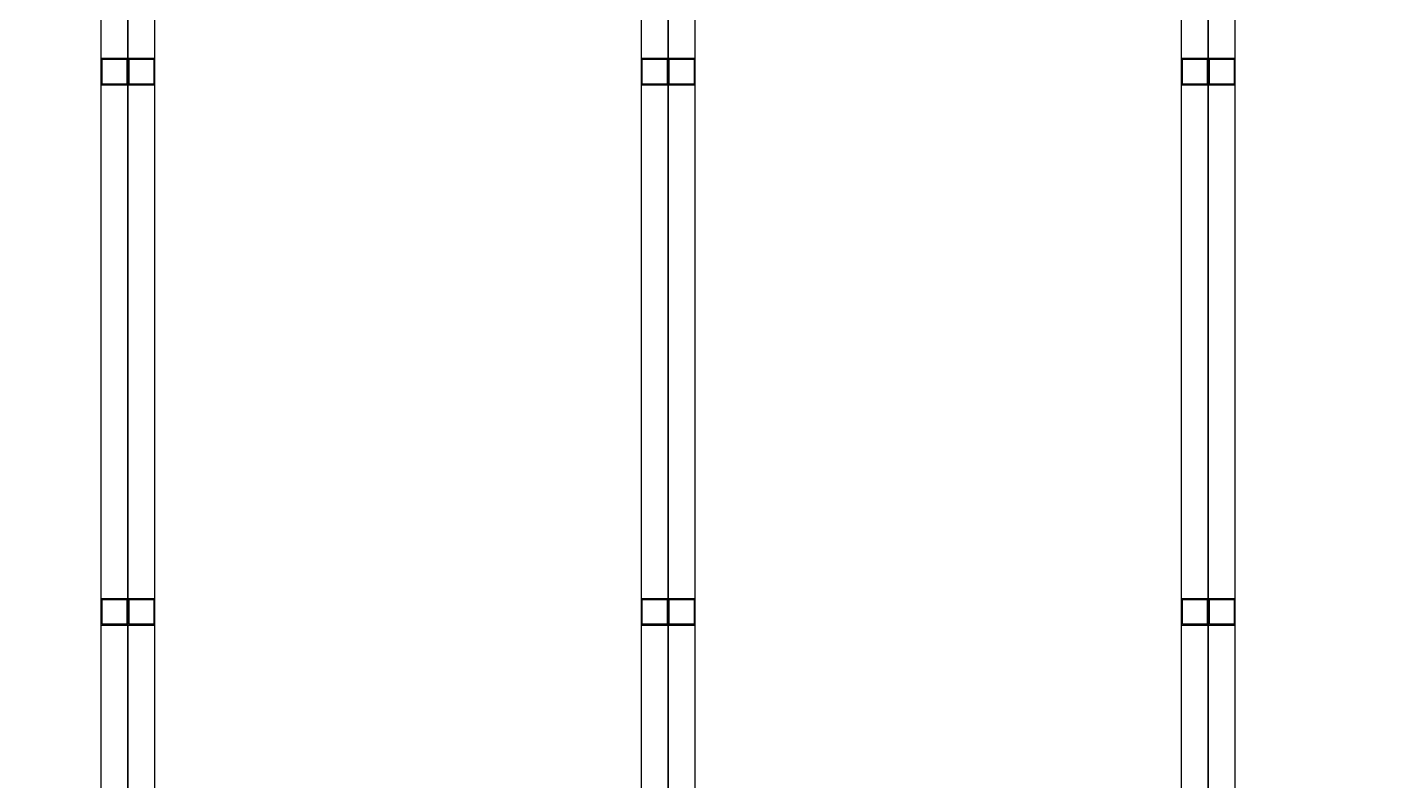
# Model space of a CAD drawing. Header units: millimetres. Extents: x 0 to 153097, y 17753 to 125268.
# Drawn here: x 66501.9 to 66954.6, y 62264.9 to 62516.1 of the extents above; entities that cross this region are included whole.
import ezdxf

# ---------------------------------------------------------------- set-up
doc = ezdxf.new("R2010")
doc.units = ezdxf.units.MM
doc.header["$LTSCALE"] = 50

# ---------------------------------------------------------------- blocks, each defined once
blk = doc.blocks.new('KEY PLAN_NEW')
at = {"color": 253}
for p, q in [((-1106.86, -1495.5), (-1106.86, -1848.38)), ((-1100.86, -1788.38), (-1100.86, -1495.5)), ((-1046.86, -1495.5), (-1046.86, -1788.38)), ((-1040.86, -1788.38), (-1040.86, -1495.5)), ((-986.86, -1495.5), (-986.86, -1788.38)), ((-980.86, -1788.38), (-980.86, -1495.5)), ((-1106.86, -1550.44), (-1106.86, -1553.44)), ((-1106.86, -1550.44), (-1103.86, -1550.44)), ((-1106.74, -1553.32), (-1106.74, -1550.56)), ((-1106.74, -1550.56), (-1103.98, -1550.56)), ((-1103.98, -1550.56), (-1103.98, -1553.32)), ((-1103.98, -1550.56), (-1103.98, -1553.32)), ((-1103.86, -1553.44), (-1103.86, -1550.44)), ((-1103.86, -1550.44), (-1103.86, -1553.44)), ((-1103.86, -1550.44), (-1100.86, -1550.44)), ((-1103.74, -1553.32), (-1103.74, -1550.56)), ((-1103.74, -1550.56), (-1100.98, -1550.56)), ((-1100.98, -1550.56), (-1100.98, -1553.32)), ((-1100.98, -1550.56), (-1100.98, -1553.32)), ((-1100.86, -1553.44), (-1100.86, -1550.44)), ((-1046.86, -1550.44), (-1046.86, -1553.44)), ((-1046.86, -1550.44), (-1043.86, -1550.44)), ((-1046.74, -1553.32), (-1046.74, -1550.56)), ((-1046.74, -1550.56), (-1043.98, -1550.56)), ((-1043.98, -1550.56), (-1043.98, -1553.32)), ((-1043.98, -1550.56), (-1043.98, -1553.32)), ((-1043.86, -1553.44), (-1043.86, -1550.44)), ((-1043.86, -1550.44), (-1043.86, -1553.44)), ((-1043.86, -1550.44), (-1040.86, -1550.44)), ((-1043.74, -1553.32), (-1043.74, -1550.56)), ((-1043.74, -1550.56), (-1040.98, -1550.56)), ((-1040.98, -1550.56), (-1040.98, -1553.32)), ((-1040.98, -1550.56), (-1040.98, -1553.32)), ((-1040.86, -1553.44), (-1040.86, -1550.44)), ((-986.86, -1550.44), (-986.86, -1553.44)), ((-986.86, -1550.44), (-983.86, -1550.44)), ((-986.74, -1553.32), (-986.74, -1550.56)), ((-986.74, -1550.56), (-983.98, -1550.56)), ((-983.98, -1550.56), (-983.98, -1553.32)), ((-983.98, -1550.56), (-983.98, -1553.32)), ((-983.86, -1553.44), (-983.86, -1550.44)), ((-983.86, -1550.44), (-983.86, -1553.44)), ((-983.86, -1550.44), (-980.86, -1550.44)), ((-983.74, -1553.32), (-983.74, -1550.56)), ((-983.74, -1550.56), (-980.98, -1550.56)), ((-980.98, -1550.56), (-980.98, -1553.32)), ((-980.98, -1550.56), (-980.98, -1553.32)), ((-980.86, -1553.44), (-980.86, -1550.44)), ((-1103.86, -1553.44), (-1106.86, -1553.44)), ((-1103.98, -1553.32), (-1106.74, -1553.32)), ((-1100.86, -1553.44), (-1103.86, -1553.44)), ((-1100.98, -1553.32), (-1103.74, -1553.32)), ((-1043.86, -1553.44), (-1046.86, -1553.44)), ((-1043.98, -1553.32), (-1046.74, -1553.32)), ((-1040.86, -1553.44), (-1043.86, -1553.44)), ((-1040.98, -1553.32), (-1043.74, -1553.32)), ((-983.86, -1553.44), (-986.86, -1553.44)), ((-983.98, -1553.32), (-986.74, -1553.32)), ((-980.86, -1553.44), (-983.86, -1553.44)), ((-980.98, -1553.32), (-983.74, -1553.32)), ((-1106.86, -1610.44), (-1106.86, -1613.44)), ((-1106.86, -1610.44), (-1103.86, -1610.44)), ((-1106.74, -1613.32), (-1106.74, -1610.56)), ((-1106.74, -1610.56), (-1103.98, -1610.56)), ((-1103.98, -1610.56), (-1103.98, -1613.32)), ((-1103.98, -1610.56), (-1103.98, -1613.32)), ((-1103.86, -1613.44), (-1103.86, -1610.44)), ((-1103.86, -1610.44), (-1103.86, -1613.44)), ((-1103.86, -1610.44), (-1100.86, -1610.44)), ((-1103.74, -1613.32), (-1103.74, -1610.56)), ((-1103.74, -1610.56), (-1100.98, -1610.56)), ((-1100.98, -1610.56), (-1100.98, -1613.32)), ((-1100.98, -1610.56), (-1100.98, -1613.32)), ((-1100.86, -1613.44), (-1100.86, -1610.44)), ((-1046.86, -1610.44), (-1046.86, -1613.44)), ((-1046.86, -1610.44), (-1043.86, -1610.44)), ((-1046.74, -1613.32), (-1046.74, -1610.56)), ((-1046.74, -1610.56), (-1043.98, -1610.56)), ((-1043.98, -1610.56), (-1043.98, -1613.32)), ((-1043.98, -1610.56), (-1043.98, -1613.32)), ((-1043.86, -1613.44), (-1043.86, -1610.44)), ((-1043.86, -1610.44), (-1043.86, -1613.44)), ((-1043.86, -1610.44), (-1040.86, -1610.44)), ((-1043.74, -1613.32), (-1043.74, -1610.56)), ((-1043.74, -1610.56), (-1040.98, -1610.56)), ((-1040.98, -1610.56), (-1040.98, -1613.32)), ((-1040.98, -1610.56), (-1040.98, -1613.32)), ((-1040.86, -1613.44), (-1040.86, -1610.44)), ((-986.86, -1610.44), (-986.86, -1613.44)), ((-986.86, -1610.44), (-983.86, -1610.44)), ((-986.74, -1613.32), (-986.74, -1610.56)), ((-986.74, -1610.56), (-983.98, -1610.56)), ((-983.98, -1610.56), (-983.98, -1613.32)), ((-983.98, -1610.56), (-983.98, -1613.32)), ((-983.86, -1613.44), (-983.86, -1610.44)), ((-983.86, -1610.44), (-983.86, -1613.44)), ((-983.86, -1610.44), (-980.86, -1610.44)), ((-983.74, -1613.32), (-983.74, -1610.56)), ((-983.74, -1610.56), (-980.98, -1610.56)), ((-980.98, -1610.56), (-980.98, -1613.32)), ((-980.98, -1610.56), (-980.98, -1613.32)), ((-980.86, -1613.44), (-980.86, -1610.44)), ((-1103.86, -1613.44), (-1106.86, -1613.44)), ((-1103.98, -1613.32), (-1106.74, -1613.32)), ((-1100.86, -1613.44), (-1103.86, -1613.44)), ((-1100.98, -1613.32), (-1103.74, -1613.32)), ((-1043.86, -1613.44), (-1046.86, -1613.44)), ((-1043.98, -1613.32), (-1046.74, -1613.32)), ((-1040.86, -1613.44), (-1043.86, -1613.44)), ((-1040.98, -1613.32), (-1043.74, -1613.32)), ((-983.86, -1613.44), (-986.86, -1613.44)), ((-983.98, -1613.32), (-986.74, -1613.32)), ((-980.86, -1613.44), (-983.86, -1613.44)), ((-980.98, -1613.32), (-983.74, -1613.32))]:
    blk.add_line(p, q, dxfattribs=at)
for points in [[(-1163.86, -1491.94), (-1103.86, -1491.94), (-1103.86, -1851.94), (-1163.86, -1851.94)], [(-1103.86, -1491.94), (-1043.86, -1491.94), (-1043.86, -1791.94), (-1103.86, -1791.94)], [(-1043.86, -1491.94), (-983.86, -1491.94), (-983.86, -1791.94), (-1043.86, -1791.94)], [(-983.86, -1491.94), (-923.86, -1491.94), (-923.86, -1791.94), (-983.86, -1791.94)]]:
    blk.add_lwpolyline(points, close=True, dxfattribs=at)

msp = doc.modelspace()

# ---------------------------------------------------------------- block references
at = {"xscale": 3, "yscale": 3, "zscale": 3}
msp.add_blockref('KEY PLAN_NEW', (69847.03, 67157.06), dxfattribs=at)

doc.saveas('drawing.dxf')
